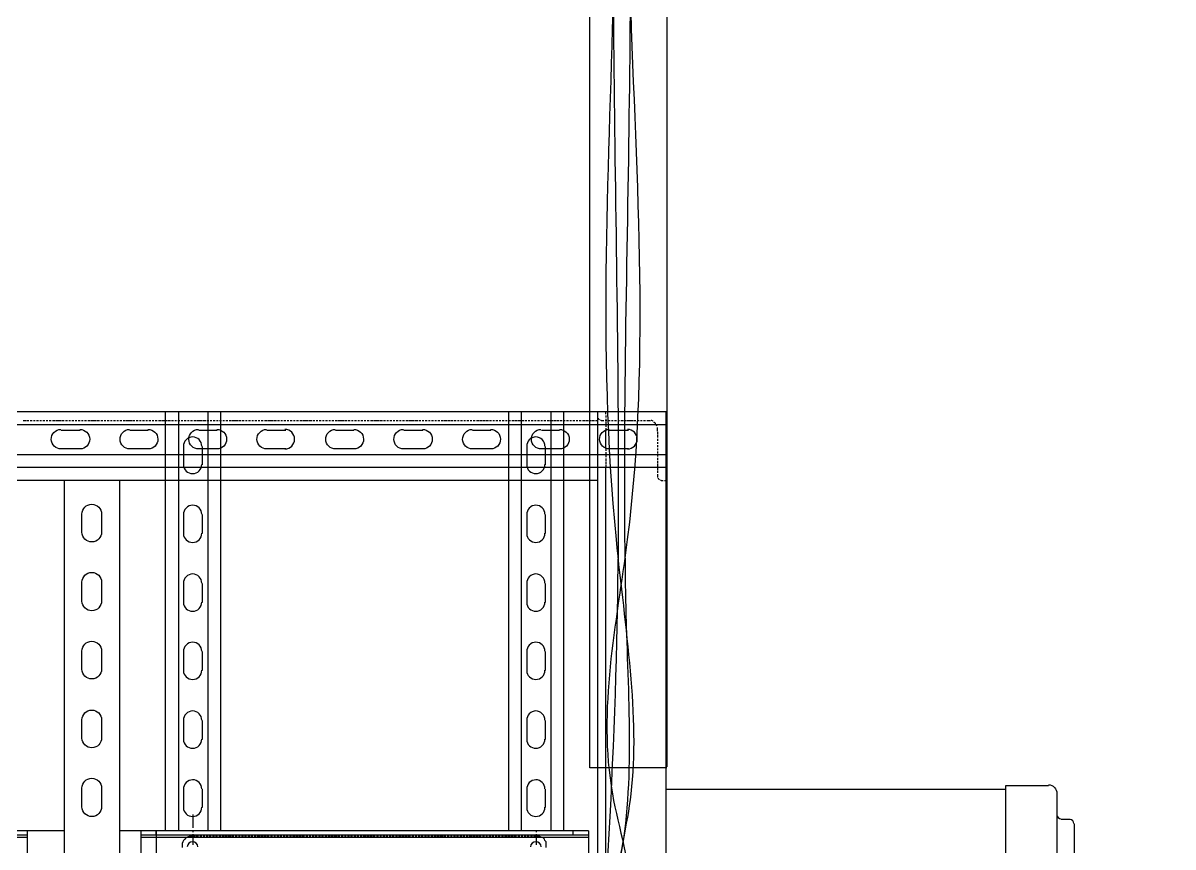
# Model space of a CAD drawing. Header units: feet. Extents: x -159 to 1687, y -48 to 1556.
# Drawn here: x 1329.73 to 1363.28, y 1072.95 to 1096.97 of the extents above; entities that cross this region are included whole.
import ezdxf

# ---------------------------------------------------------------- set-up
doc = ezdxf.new("R2010")
doc.units = ezdxf.units.FT
doc.header["$MEASUREMENT"] = 0
doc.layers.add('PDF8_LP_OBJ-Hidden', color=7, linetype='Continuous')
doc.layers.add('PDF8_LP_OBJ-Misc', color=7, linetype='Continuous')

# ---------------------------------------------------------------- blocks, each defined once
blk = doc.blocks.new('A$Ca200e123')
for points in [[(1.2938, -1.51), (1.2938, 2.0977)], [(1.4813, 2.0977), (1.4813, -1.5076)], [(1.4813, -1.51), (1.2938, -1.51)]]:
    blk.add_lwpolyline(points)

msp = doc.modelspace()

# ---------------------------------------------------------------- linework, layer by layer
at = {"color": 1}
for points in [[(1331.11111, 1123.70604), (1331.48887, 1122.46565), (1333.68348, 1121.47693), (1337.53304, 1122.5016), (1341.83232, 1123.47235), (1345.14223, 1123.05888), (1347.26488, 1118.43886), (1347.48285, 1113.72258), (1347.48337, 1106.64059), (1347.39228, 1093.00311), (1347.34645, 1078.92862), (1346.93039, 1071.62927), (1346.22217, 1069.59654)], [(1331.75346, 1123.68481), (1332.11366, 1122.46993), (1333.82462, 1121.97498), (1336.34604, 1122.33495), (1339.63288, 1122.91989), (1342.42445, 1123.27985), (1344.04536, 1123.41484), (1345.44114, 1123.09987), (1346.2516, 1121.97498), (1346.70185, 1119.59022), (1346.97201, 1109.55621), (1346.96263, 1098.33817), (1347.03399, 1081.90764), (1347.46603, 1074.49584), (1346.96199, 1071.47356), (1346.16991, 1069.74654), (1346.09186, 1069.74679)], [(1363.28319, 1123.70604), (1362.90544, 1122.46565), (1360.71082, 1121.47693), (1356.86126, 1122.5016), (1352.56198, 1123.47235), (1349.25208, 1123.05888), (1347.12942, 1118.43886), (1346.91145, 1113.72258), (1346.91093, 1106.64059), (1347.00203, 1093.00311), (1347.04786, 1078.92862), (1346.09706, 1062.65915)], [(1362.64085, 1123.68481), (1362.28064, 1122.46993), (1360.56968, 1121.97498), (1358.04826, 1122.33495), (1354.76142, 1122.91989), (1351.96985, 1123.27985), (1350.34894, 1123.41484), (1348.95316, 1123.09987), (1348.1427, 1121.97498), (1347.69245, 1119.59022), (1347.4223, 1109.55621), (1347.43167, 1098.33817), (1347.36031, 1081.90764), (1346.92827, 1074.49584), (1347.43232, 1071.47356), (1346.22978, 1067.96522)]]:
    msp.add_spline(points, degree=3, dxfattribs=at)
at = {"layer": 'PDF8_LP_OBJ-Hidden', "lineweight": 25}
for points in [[(1346.52944, 1085.63751), (1346.49262, 1085.63751), (1346.49262, 1085.58229)], [(1346.49262, 1085.56388), (1346.49262, 1085.47183)], [(1346.51103, 1085.45342), (1346.51103, 1085.43501), (1346.52944, 1085.4166), (1346.54785, 1085.39819)], [(1346.6399, 1085.63751), (1346.56626, 1085.63751)], [(1346.73195, 1085.56388), (1346.73195, 1085.63751), (1346.65831, 1085.63751)], [(1346.73195, 1085.52706), (1346.73195, 1085.47183)], [(1346.73195, 1085.43501), (1346.73195, 1085.37978)], [(1346.82399, 1085.63751), (1346.75036, 1085.63751)], [(1346.91604, 1085.63751), (1346.8424, 1085.63751)], [(1347.00809, 1085.63751), (1346.95286, 1085.63751)], [(1347.10013, 1085.63751), (1347.04491, 1085.63751)], [(1347.19218, 1085.63751), (1347.13695, 1085.63751)], [(1347.28423, 1085.63751), (1347.229, 1085.63751)], [(1347.37628, 1085.63751), (1347.32105, 1085.63751)], [(1347.46832, 1085.63751), (1347.41309, 1085.63751)], [(1347.56037, 1085.63751), (1347.50514, 1085.63751)], [(1347.67083, 1085.63751), (1347.59719, 1085.63751)], [(1347.76287, 1085.63751), (1347.68924, 1085.63751)], [(1347.85492, 1085.63751), (1347.78128, 1085.63751)], [(1347.94697, 1085.63751), (1347.87333, 1085.63751)], [(1348.03902, 1085.63751), (1347.98379, 1085.63751)], [(1348.13106, 1085.63751), (1348.07583, 1085.63751)], [(1348.22311, 1085.63751), (1348.16788, 1085.63751)], [(1348.31516, 1085.63751), (1348.25993, 1085.63751)], [(1348.4072, 1085.63751), (1348.35198, 1085.63751)], [(1348.49925, 1085.58229), (1348.49925, 1085.63751), (1348.44402, 1085.63751)], [(1348.49925, 1085.49024), (1348.49925, 1085.56388)], [(1348.49925, 1085.39819), (1348.49925, 1085.47183)], [(1329.74005, 1085.37978), (1329.81368, 1085.37978)], [(1329.83209, 1085.37978), (1329.90573, 1085.37978)], [(1329.94255, 1085.37978), (1329.99778, 1085.37978)], [(1330.0346, 1085.37978), (1330.08983, 1085.37978)], [(1330.12664, 1085.37978), (1330.18187, 1085.37978)], [(1330.21869, 1085.37978), (1330.27392, 1085.37978)], [(1330.31074, 1085.37978), (1330.36597, 1085.37978)], [(1330.40279, 1085.37978), (1330.45801, 1085.37978)], [(1330.49483, 1085.37978), (1330.55006, 1085.37978)], [(1330.58688, 1085.37978), (1330.66052, 1085.37978)], [(1330.67893, 1085.37978), (1330.75257, 1085.37978)], [(1330.77097, 1085.37978), (1330.84461, 1085.37978)], [(1330.86302, 1085.37978), (1330.93666, 1085.37978)], [(1330.97348, 1085.37978), (1331.02871, 1085.37978)], [(1331.06553, 1085.37978), (1331.12075, 1085.37978)], [(1331.15757, 1085.37978), (1331.2128, 1085.37978)], [(1331.24962, 1085.37978), (1331.30485, 1085.37978)], [(1331.34167, 1085.37978), (1331.3969, 1085.37978)], [(1331.43371, 1085.37978), (1331.48894, 1085.37978)], [(1331.52576, 1085.37978), (1331.58099, 1085.37978)], [(1331.61781, 1085.37978), (1331.69145, 1085.37978)], [(1331.70986, 1085.37978), (1331.78349, 1085.37978)], [(1331.8019, 1085.37978), (1331.87554, 1085.37978)], [(1331.89395, 1085.37978), (1331.96759, 1085.37978)], [(1332.00441, 1085.37978), (1332.05963, 1085.37978)], [(1332.09645, 1085.37978), (1332.15168, 1085.37978)], [(1332.1885, 1085.37978), (1332.24373, 1085.37978)], [(1332.28055, 1085.37978), (1332.33578, 1085.37978)], [(1332.37259, 1085.37978), (1332.42782, 1085.37978)], [(1332.46464, 1085.37978), (1332.51987, 1085.37978)], [(1332.55669, 1085.37978), (1332.61192, 1085.37978)], [(1332.64874, 1085.37978), (1332.72237, 1085.37978)], [(1332.74078, 1085.37978), (1332.81442, 1085.37978)], [(1332.83283, 1085.37978), (1332.90647, 1085.37978)], [(1332.92488, 1085.37978), (1332.99852, 1085.37978)], [(1333.03533, 1085.37978), (1333.09056, 1085.37978)], [(1333.12738, 1085.37978), (1333.18261, 1085.37978)], [(1333.21943, 1085.37978), (1333.27466, 1085.37978)], [(1333.31148, 1085.37978), (1333.3667, 1085.37978)], [(1333.40352, 1085.37978), (1333.45875, 1085.37978)], [(1333.49557, 1085.37978), (1333.5508, 1085.37978)], [(1333.58762, 1085.37978), (1333.64284, 1085.37978)], [(1333.67966, 1085.37978), (1333.7533, 1085.37978)], [(1333.77171, 1085.37978), (1333.84535, 1085.37978)], [(1333.86376, 1085.37978), (1333.9374, 1085.37978)], [(1333.95581, 1085.37978), (1334.02944, 1085.37978)], [(1334.06626, 1085.37978), (1334.12149, 1085.37978)], [(1334.15831, 1085.37978), (1334.21354, 1085.37978)], [(1334.25036, 1085.37978), (1334.30558, 1085.37978)], [(1334.3424, 1085.37978), (1334.39763, 1085.37978)], [(1334.43445, 1085.37978), (1334.48968, 1085.37978)], [(1334.5265, 1085.37978), (1334.58173, 1085.37978)], [(1334.61854, 1085.37978), (1334.67377, 1085.37978)], [(1334.71059, 1085.37978), (1334.78423, 1085.37978)], [(1334.80264, 1085.37978), (1334.87628, 1085.37978)], [(1334.89469, 1085.37978), (1334.96832, 1085.37978)], [(1334.98673, 1085.37978), (1335.06037, 1085.37978)], [(1335.09719, 1085.37978), (1335.15242, 1085.37978)], [(1335.18924, 1085.37978), (1335.24446, 1085.37978)], [(1335.28128, 1085.37978), (1335.33651, 1085.37978)], [(1335.37333, 1085.37978), (1335.42856, 1085.37978)], [(1335.46538, 1085.37978), (1335.52061, 1085.37978)], [(1335.55743, 1085.37978), (1335.61265, 1085.37978)], [(1335.64947, 1085.37978), (1335.7047, 1085.37978)], [(1335.74152, 1085.37978), (1335.81516, 1085.37978)], [(1335.83357, 1085.37978), (1335.9072, 1085.37978)], [(1335.92561, 1085.37978), (1335.99925, 1085.37978)], [(1336.01766, 1085.37978), (1336.0913, 1085.37978)], [(1336.12812, 1085.37978), (1336.18335, 1085.37978)], [(1336.22016, 1085.37978), (1336.27539, 1085.37978)], [(1336.31221, 1085.37978), (1336.36744, 1085.37978)], [(1336.40426, 1085.37978), (1336.45949, 1085.37978)], [(1336.49631, 1085.37978), (1336.55153, 1085.37978)], [(1336.58835, 1085.37978), (1336.64358, 1085.37978)], [(1336.6804, 1085.37978), (1336.73563, 1085.37978)], [(1336.77245, 1085.37978), (1336.84608, 1085.37978)], [(1336.86449, 1085.37978), (1336.93813, 1085.37978)], [(1336.95654, 1085.37978), (1337.03018, 1085.37978)], [(1337.04859, 1085.37978), (1337.12223, 1085.37978)], [(1337.15905, 1085.37978), (1337.21427, 1085.37978)], [(1337.25109, 1085.37978), (1337.30632, 1085.37978)], [(1337.34314, 1085.37978), (1337.39837, 1085.37978)], [(1337.43519, 1085.37978), (1337.49041, 1085.37978)], [(1337.52723, 1085.37978), (1337.58246, 1085.37978)], [(1337.61928, 1085.37978), (1337.67451, 1085.37978)], [(1337.71133, 1085.37978), (1337.76656, 1085.37978)], [(1337.80337, 1085.37978), (1337.87701, 1085.37978)], [(1337.89542, 1085.37978), (1337.96906, 1085.37978)], [(1337.98747, 1085.37978), (1338.06111, 1085.37978)], [(1338.07952, 1085.37978), (1338.15315, 1085.37978)], [(1338.18997, 1085.37978), (1338.2452, 1085.37978)], [(1338.28202, 1085.37978), (1338.33725, 1085.37978)], [(1338.37407, 1085.37978), (1338.4293, 1085.37978)], [(1338.46611, 1085.37978), (1338.52134, 1085.37978)], [(1338.55816, 1085.37978), (1338.61339, 1085.37978)], [(1338.65021, 1085.37978), (1338.70544, 1085.37978)], [(1338.74226, 1085.37978), (1338.79748, 1085.37978)], [(1338.8343, 1085.37978), (1338.90794, 1085.37978)], [(1338.92635, 1085.37978), (1338.99999, 1085.37978)], [(1339.0184, 1085.37978), (1339.09203, 1085.37978)], [(1339.11044, 1085.37978), (1339.18408, 1085.37978)], [(1339.2209, 1085.37978), (1339.27613, 1085.37978)], [(1339.31295, 1085.37978), (1339.36818, 1085.37978)], [(1339.40499, 1085.37978), (1339.46022, 1085.37978)], [(1339.49704, 1085.37978), (1339.55227, 1085.37978)], [(1339.58909, 1085.37978), (1339.64432, 1085.37978)], [(1339.68114, 1085.37978), (1339.73636, 1085.37978)], [(1339.77318, 1085.37978), (1339.82841, 1085.37978)], [(1339.86523, 1085.37978), (1339.93887, 1085.37978)], [(1339.95728, 1085.37978), (1340.03092, 1085.37978)], [(1340.04932, 1085.37978), (1340.12296, 1085.37978)], [(1340.14137, 1085.37978), (1340.21501, 1085.37978)], [(1340.25183, 1085.37978), (1340.30706, 1085.37978)], [(1340.34388, 1085.37978), (1340.3991, 1085.37978)], [(1340.43592, 1085.37978), (1340.49115, 1085.37978)], [(1340.52797, 1085.37978), (1340.5832, 1085.37978)], [(1340.62002, 1085.37978), (1340.67525, 1085.37978)], [(1340.71206, 1085.37978), (1340.76729, 1085.37978)], [(1340.80411, 1085.37978), (1340.85934, 1085.37978)], [(1340.89616, 1085.37978), (1340.9698, 1085.37978)], [(1340.98821, 1085.37978), (1341.06184, 1085.37978)], [(1341.08025, 1085.37978), (1341.15389, 1085.37978)], [(1341.1723, 1085.37978), (1341.24594, 1085.37978)], [(1341.28276, 1085.37978), (1341.33798, 1085.37978)], [(1341.3748, 1085.37978), (1341.43003, 1085.37978)], [(1341.46685, 1085.37978), (1341.52208, 1085.37978)], [(1341.5589, 1085.37978), (1341.61413, 1085.37978)], [(1341.65094, 1085.37978), (1341.70617, 1085.37978)], [(1341.74299, 1085.37978), (1341.79822, 1085.37978)], [(1341.83504, 1085.37978), (1341.89027, 1085.37978)], [(1341.92709, 1085.37978), (1342.00072, 1085.37978)], [(1342.01913, 1085.37978), (1342.09277, 1085.37978)], [(1342.11118, 1085.37978), (1342.18482, 1085.37978)], [(1342.20323, 1085.37978), (1342.27687, 1085.37978)], [(1342.31368, 1085.37978), (1342.36891, 1085.37978)], [(1342.40573, 1085.37978), (1342.46096, 1085.37978)], [(1342.49778, 1085.37978), (1342.55301, 1085.37978)], [(1342.58983, 1085.37978), (1342.64505, 1085.37978)], [(1342.68187, 1085.37978), (1342.7371, 1085.37978)], [(1342.77392, 1085.37978), (1342.82915, 1085.37978)], [(1342.86597, 1085.37978), (1342.9212, 1085.37978)], [(1342.95801, 1085.37978), (1343.03165, 1085.37978)], [(1343.05006, 1085.37978), (1343.1237, 1085.37978)], [(1343.14211, 1085.37978), (1343.21575, 1085.37978)], [(1343.23416, 1085.37978), (1343.30779, 1085.37978)], [(1343.34461, 1085.37978), (1343.39984, 1085.37978)], [(1343.43666, 1085.37978), (1343.49189, 1085.37978)], [(1343.52871, 1085.37978), (1343.58393, 1085.37978)], [(1343.62075, 1085.37978), (1343.67598, 1085.37978)], [(1343.7128, 1085.37978), (1343.76803, 1085.37978)], [(1343.80485, 1085.37978), (1343.86008, 1085.37978)], [(1343.89689, 1085.37978), (1343.95212, 1085.37978)], [(1343.98894, 1085.37978), (1344.06258, 1085.37978)], [(1344.08099, 1085.37978), (1344.15463, 1085.37978)], [(1344.17304, 1085.37978), (1344.24667, 1085.37978)], [(1344.26508, 1085.37978), (1344.33872, 1085.37978)], [(1344.37554, 1085.37978), (1344.43077, 1085.37978)], [(1344.46759, 1085.37978), (1344.52282, 1085.37978)], [(1344.55963, 1085.37978), (1344.61486, 1085.37978)], [(1344.65168, 1085.37978), (1344.70691, 1085.37978)], [(1344.74373, 1085.37978), (1344.79896, 1085.37978)], [(1344.83578, 1085.37978), (1344.891, 1085.37978)], [(1344.92782, 1085.37978), (1344.98305, 1085.37978)], [(1345.01987, 1085.37978), (1345.09351, 1085.37978)], [(1345.11192, 1085.37978), (1345.18555, 1085.37978)], [(1345.20396, 1085.37978), (1345.2776, 1085.37978)], [(1345.29601, 1085.37978), (1345.36965, 1085.37978)], [(1345.40647, 1085.37978), (1345.4617, 1085.37978)], [(1345.49851, 1085.37978), (1345.55374, 1085.37978)], [(1345.59056, 1085.37978), (1345.64579, 1085.37978)], [(1345.68261, 1085.37978), (1345.73784, 1085.37978)], [(1345.77466, 1085.37978), (1345.82988, 1085.37978)], [(1345.8667, 1085.37978), (1345.92193, 1085.37978)], [(1345.95875, 1085.37978), (1346.01398, 1085.37978)], [(1346.0508, 1085.37978), (1346.12444, 1085.37978)], [(1346.14284, 1085.37978), (1346.21648, 1085.37978)], [(1346.23489, 1085.37978), (1346.30853, 1085.37978)], [(1346.32694, 1085.37978), (1346.40058, 1085.37978)], [(1346.4374, 1085.37978), (1346.49262, 1085.37978)], [(1346.58467, 1085.39819), (1346.60308, 1085.37978), (1346.67672, 1085.37978)], [(1346.71354, 1085.37978), (1346.76877, 1085.37978)], [(1346.73195, 1085.34296), (1346.73195, 1085.28773)], [(1346.73195, 1085.25092), (1346.73195, 1085.19569)], [(1346.73195, 1085.15887), (1346.73195, 1085.08523)], [(1346.80558, 1085.37978), (1346.86081, 1085.37978)], [(1346.89763, 1085.37978), (1346.95286, 1085.37978)], [(1346.98968, 1085.37978), (1347.04491, 1085.37978)], [(1347.08173, 1085.37978), (1347.13695, 1085.37978)], [(1347.17377, 1085.37978), (1347.24741, 1085.37978)], [(1347.26582, 1085.37978), (1347.33946, 1085.37978)], [(1347.35787, 1085.37978), (1347.4315, 1085.37978)], [(1347.44991, 1085.37978), (1347.52355, 1085.37978)], [(1347.54196, 1085.37978), (1347.6156, 1085.37978)], [(1347.65242, 1085.37978), (1347.70765, 1085.37978)], [(1347.74446, 1085.37978), (1347.79969, 1085.37978)], [(1347.83651, 1085.37978), (1347.89174, 1085.37978)], [(1347.92856, 1085.37978), (1348.03902, 1085.37978)], [(1348.11265, 1085.36137), (1348.07583, 1085.37978), (1348.05742, 1085.37978)], [(1348.18629, 1085.28773), (1348.18629, 1085.30614), (1348.14947, 1085.32455), (1348.14947, 1085.34296)], [(1348.22311, 1085.2141), (1348.2047, 1085.26932)], [(1348.24152, 1085.06682), (1348.24152, 1085.17728)], [(1348.49925, 1085.30614), (1348.49925, 1085.37978)], [(1348.49925, 1085.2141), (1348.49925, 1085.26932)], [(1348.49925, 1085.12205), (1348.49925, 1085.17728)], [(1348.49925, 1085.03), (1348.49925, 1085.08523)], [(1348.24152, 1085.04841), (1348.24152, 1084.97477)], [(1348.24152, 1084.95636), (1348.24152, 1084.88273)], [(1348.24152, 1084.84591), (1348.24152, 1084.79068)], [(1348.24152, 1084.75386), (1348.24152, 1084.69863)], [(1348.49925, 1084.93796), (1348.49925, 1084.99318)], [(1348.49925, 1084.84591), (1348.49925, 1084.90114)], [(1348.49925, 1084.75386), (1348.49925, 1084.80909)], [(1346.73195, 1084.56977), (1346.73195, 1084.49613)], [(1346.73195, 1084.45931), (1346.73195, 1084.40408)], [(1348.24152, 1084.66181), (1348.24152, 1084.60659)], [(1348.24152, 1084.56977), (1348.24152, 1084.51454)], [(1348.24152, 1084.47772), (1348.24152, 1084.42249)], [(1348.49925, 1084.66181), (1348.49925, 1084.71704)], [(1348.49925, 1084.55136), (1348.49925, 1084.62499)], [(1348.49925, 1084.45931), (1348.49925, 1084.53295)], [(1348.49925, 1084.36726), (1348.49925, 1084.4409)], [(1346.73195, 1084.36726), (1346.73195, 1084.31203)], [(1346.73195, 1084.27522), (1346.73195, 1084.20158)], [(1346.73195, 1084.18317), (1346.73195, 1084.10953)], [(1346.73195, 1084.09112), (1346.73195, 1084.01748)], [(1348.24152, 1084.38567), (1348.24152, 1084.33044)], [(1348.24152, 1084.29363), (1348.24152, 1084.2384)], [(1348.24152, 1084.20158), (1348.24152, 1084.12794)], [(1348.24152, 1084.10953), (1348.24152, 1084.03589)], [(1348.49925, 1084.27522), (1348.49925, 1084.34885)], [(1348.49925, 1084.18317), (1348.49925, 1084.2384)], [(1348.49925, 1084.09112), (1348.49925, 1084.14635)], [(1348.24152, 1084.01748), (1348.24152, 1083.94385)], [(1348.24152, 1083.92544), (1348.24152, 1083.8518)], [(1348.24152, 1083.81498), (1348.24152, 1083.72293)], [(1348.49925, 1083.99907), (1348.49925, 1084.0543)], [(1348.49925, 1083.90703), (1348.49925, 1083.96226)], [(1348.49925, 1083.81498), (1348.49925, 1083.87021)], [(1348.49925, 1083.72293), (1348.49925, 1083.77816)], [(1333.93328, 1083.63089), (1333.87805, 1083.63089)], [(1334.02533, 1083.63089), (1333.95169, 1083.63089)], [(1334.11738, 1083.63089), (1334.06215, 1083.63089)], [(1334.20942, 1083.63089), (1334.1542, 1083.63089)], [(1334.30147, 1083.63089), (1334.24624, 1083.63089)], [(1334.39352, 1083.63089), (1334.33829, 1083.63089)], [(1334.48557, 1083.63089), (1334.43034, 1083.63089)], [(1334.57761, 1083.63089), (1334.52238, 1083.63089)], [(1334.66966, 1083.63089), (1334.61443, 1083.63089)], [(1334.78012, 1083.63089), (1334.70648, 1083.63089)], [(1334.87216, 1083.63089), (1334.79853, 1083.63089)], [(1334.96421, 1083.63089), (1334.89057, 1083.63089)], [(1335.05626, 1083.63089), (1334.98262, 1083.63089)], [(1335.1483, 1083.63089), (1335.09308, 1083.63089)], [(1335.24035, 1083.63089), (1335.18512, 1083.63089)], [(1335.3324, 1083.63089), (1335.27717, 1083.63089)], [(1335.42445, 1083.63089), (1335.36922, 1083.63089)], [(1335.49808, 1083.63089), (1335.46126, 1083.63089)], [(1343.9296, 1083.63089), (1343.89278, 1083.63089)], [(1344.02165, 1083.63089), (1343.96642, 1083.63089)], [(1344.11369, 1083.63089), (1344.05847, 1083.63089)], [(1344.22415, 1083.63089), (1344.15051, 1083.63089)], [(1344.3162, 1083.63089), (1344.24256, 1083.63089)], [(1344.40825, 1083.63089), (1344.33461, 1083.63089)], [(1344.50029, 1083.63089), (1344.42665, 1083.63089)], [(1344.59234, 1083.63089), (1344.53711, 1083.63089)], [(1344.68439, 1083.63089), (1344.62916, 1083.63089)], [(1344.77643, 1083.63089), (1344.72121, 1083.63089)], [(1344.86848, 1083.63089), (1344.81325, 1083.63089)], [(1344.96053, 1083.63089), (1344.9053, 1083.63089)], [(1345.05258, 1083.63089), (1344.99735, 1083.63089)], [(1345.14462, 1083.63089), (1345.08939, 1083.63089)], [(1345.25508, 1083.63089), (1345.18144, 1083.63089)], [(1345.34713, 1083.63089), (1345.27349, 1083.63089)], [(1345.43917, 1083.63089), (1345.36554, 1083.63089)], [(1345.51281, 1083.63089), (1345.45758, 1083.63089)], [(1348.25993, 1083.70452), (1348.25993, 1083.68611), (1348.27834, 1083.6677), (1348.29675, 1083.6493)], [(1348.33357, 1083.6493), (1348.35198, 1083.63089), (1348.4072, 1083.63089)], [(1348.44402, 1083.63089), (1348.49925, 1083.63089), (1348.49925, 1083.68611)], [(1334.66966, 1073.24797), (1334.57761, 1073.24797), (1334.52238, 1073.22956), (1334.48557, 1073.21115), (1334.44875, 1073.17433), (1334.41193, 1073.13751), (1334.39352, 1073.10069), (1334.37511, 1073.04547), (1334.37511, 1072.93501)], [(1334.76171, 1073.24797), (1334.68807, 1073.24797)], [(1334.85375, 1073.24797), (1334.78012, 1073.24797)], [(1334.9458, 1073.24797), (1334.89057, 1073.24797)], [(1335.03785, 1073.24797), (1334.98262, 1073.24797)], [(1335.1299, 1073.24797), (1335.07467, 1073.24797)], [(1335.22194, 1073.24797), (1335.16671, 1073.24797)], [(1335.31399, 1073.24797), (1335.25876, 1073.24797)], [(1335.40604, 1073.24797), (1335.35081, 1073.24797)], [(1335.49808, 1073.24797), (1335.44286, 1073.24797)], [(1335.60854, 1073.24797), (1335.5349, 1073.24797)], [(1335.70059, 1073.24797), (1335.62695, 1073.24797)], [(1335.79263, 1073.24797), (1335.719, 1073.24797)], [(1335.88468, 1073.24797), (1335.81104, 1073.24797)], [(1335.97673, 1073.24797), (1335.9215, 1073.24797)], [(1336.06878, 1073.24797), (1336.01355, 1073.24797)], [(1336.16082, 1073.24797), (1336.10559, 1073.24797)], [(1336.25287, 1073.24797), (1336.19764, 1073.24797)], [(1336.34492, 1073.24797), (1336.28969, 1073.24797)], [(1336.43696, 1073.24797), (1336.38174, 1073.24797)], [(1336.52901, 1073.24797), (1336.47378, 1073.24797)], [(1336.63947, 1073.24797), (1336.56583, 1073.24797)], [(1336.73152, 1073.24797), (1336.65788, 1073.24797)], [(1336.82356, 1073.24797), (1336.74992, 1073.24797)], [(1336.91561, 1073.24797), (1336.84197, 1073.24797)], [(1337.00766, 1073.24797), (1336.95243, 1073.24797)], [(1337.0997, 1073.24797), (1337.04448, 1073.24797)], [(1337.19175, 1073.24797), (1337.13652, 1073.24797)], [(1337.2838, 1073.24797), (1337.22857, 1073.24797)], [(1337.37585, 1073.24797), (1337.32062, 1073.24797)], [(1337.46789, 1073.24797), (1337.41266, 1073.24797)], [(1337.55994, 1073.24797), (1337.50471, 1073.24797)], [(1337.6704, 1073.24797), (1337.59676, 1073.24797)], [(1337.76244, 1073.24797), (1337.68881, 1073.24797)], [(1337.85449, 1073.24797), (1337.78085, 1073.24797)], [(1337.94654, 1073.24797), (1337.8729, 1073.24797)], [(1338.03858, 1073.24797), (1337.98336, 1073.24797)], [(1338.13063, 1073.24797), (1338.0754, 1073.24797)], [(1338.22268, 1073.24797), (1338.16745, 1073.24797)], [(1338.31473, 1073.24797), (1338.2595, 1073.24797)], [(1338.40677, 1073.24797), (1338.35154, 1073.24797)], [(1338.49882, 1073.24797), (1338.44359, 1073.24797)], [(1338.59087, 1073.24797), (1338.53564, 1073.24797)], [(1338.70132, 1073.24797), (1338.62769, 1073.24797)], [(1338.79337, 1073.24797), (1338.71973, 1073.24797)], [(1338.88542, 1073.24797), (1338.81178, 1073.24797)], [(1338.97747, 1073.24797), (1338.90383, 1073.24797)], [(1339.06951, 1073.24797), (1339.01428, 1073.24797)], [(1339.16156, 1073.24797), (1339.10633, 1073.24797)], [(1339.25361, 1073.24797), (1339.19838, 1073.24797)], [(1339.34565, 1073.24797), (1339.29043, 1073.24797)], [(1339.4377, 1073.24797), (1339.38247, 1073.24797)], [(1339.52975, 1073.24797), (1339.47452, 1073.24797)], [(1339.62179, 1073.24797), (1339.56657, 1073.24797)], [(1339.73225, 1073.24797), (1339.65861, 1073.24797)], [(1339.8243, 1073.24797), (1339.75066, 1073.24797)], [(1339.91635, 1073.24797), (1339.84271, 1073.24797)], [(1340.00839, 1073.24797), (1339.93476, 1073.24797)], [(1340.10044, 1073.24797), (1340.04521, 1073.24797)], [(1340.19249, 1073.24797), (1340.13726, 1073.24797)], [(1340.28453, 1073.24797), (1340.22931, 1073.24797)], [(1340.37658, 1073.24797), (1340.32135, 1073.24797)], [(1340.46863, 1073.24797), (1340.4134, 1073.24797)], [(1340.56068, 1073.24797), (1340.50545, 1073.24797)], [(1340.65272, 1073.24797), (1340.59749, 1073.24797)], [(1340.76318, 1073.24797), (1340.68954, 1073.24797)], [(1340.85523, 1073.24797), (1340.78159, 1073.24797)], [(1340.94727, 1073.24797), (1340.87364, 1073.24797)], [(1341.03932, 1073.24797), (1340.96568, 1073.24797)], [(1341.13137, 1073.24797), (1341.07614, 1073.24797)], [(1341.22341, 1073.24797), (1341.16819, 1073.24797)], [(1341.31546, 1073.24797), (1341.26023, 1073.24797)], [(1341.40751, 1073.24797), (1341.35228, 1073.24797)], [(1341.49956, 1073.24797), (1341.44433, 1073.24797)], [(1341.5916, 1073.24797), (1341.53638, 1073.24797)], [(1341.68365, 1073.24797), (1341.62842, 1073.24797)], [(1341.79411, 1073.24797), (1341.72047, 1073.24797)], [(1341.88615, 1073.24797), (1341.81252, 1073.24797)], [(1341.9782, 1073.24797), (1341.90456, 1073.24797)], [(1342.07025, 1073.24797), (1341.99661, 1073.24797)], [(1342.1623, 1073.24797), (1342.10707, 1073.24797)], [(1342.25434, 1073.24797), (1342.19911, 1073.24797)], [(1342.34639, 1073.24797), (1342.29116, 1073.24797)], [(1342.43844, 1073.24797), (1342.38321, 1073.24797)], [(1342.53048, 1073.24797), (1342.47526, 1073.24797)], [(1342.62253, 1073.24797), (1342.5673, 1073.24797)], [(1342.71458, 1073.24797), (1342.65935, 1073.24797)], [(1342.82503, 1073.24797), (1342.7514, 1073.24797)], [(1342.91708, 1073.24797), (1342.84344, 1073.24797)], [(1343.00913, 1073.24797), (1342.93549, 1073.24797)], [(1343.10118, 1073.24797), (1343.02754, 1073.24797)], [(1343.19322, 1073.24797), (1343.138, 1073.24797)], [(1343.28527, 1073.24797), (1343.23004, 1073.24797)], [(1343.37732, 1073.24797), (1343.32209, 1073.24797)], [(1343.46936, 1073.24797), (1343.41414, 1073.24797)], [(1343.56141, 1073.24797), (1343.50618, 1073.24797)], [(1343.65346, 1073.24797), (1343.59823, 1073.24797)], [(1343.74551, 1073.24797), (1343.69028, 1073.24797)], [(1343.85596, 1073.24797), (1343.78233, 1073.24797)], [(1343.94801, 1073.24797), (1343.87437, 1073.24797)], [(1344.04006, 1073.24797), (1343.96642, 1073.24797)], [(1344.1321, 1073.24797), (1344.05847, 1073.24797)], [(1344.22415, 1073.24797), (1344.16892, 1073.24797)], [(1344.3162, 1073.24797), (1344.26097, 1073.24797)], [(1344.40825, 1073.24797), (1344.35302, 1073.24797)], [(1344.50029, 1073.24797), (1344.44506, 1073.24797)], [(1344.59234, 1073.24797), (1344.53711, 1073.24797)], [(1344.68439, 1073.24797), (1344.62916, 1073.24797)], [(1344.99735, 1072.93501), (1344.99735, 1073.10069), (1344.96053, 1073.13751), (1344.94212, 1073.17433), (1344.9053, 1073.21115), (1344.85007, 1073.22956), (1344.81325, 1073.24797), (1344.72121, 1073.24797)]]:
    msp.add_lwpolyline(points, dxfattribs=at)
at = {"layer": 'PDF8_LP_OBJ-Misc', "lineweight": 25}
msp.add_line((1346.23078, 1073.41366), (1332.55669, 1073.41366), dxfattribs=at)
for points in [[(1348.49925, 1085.63751), (1313.50293, 1085.63751)], [(1333.87805, 1085.63751), (1333.87805, 1073.41366)], [(1334.26465, 1085.63751), (1334.26465, 1073.41366)], [(1335.1299, 1073.41366), (1335.1299, 1085.63751)], [(1335.49808, 1073.41366), (1335.49808, 1085.63751)], [(1343.89278, 1085.63751), (1343.89278, 1073.41366)], [(1344.26097, 1085.63751), (1344.26097, 1073.41366)], [(1345.14462, 1073.41366), (1345.14462, 1085.63751)], [(1345.51281, 1073.41366), (1345.51281, 1085.63751)], [(1346.49262, 1085.63751), (1346.49262, 1065.64488)], [(1346.49262, 1064.02485), (1346.49262, 1009.66182), (1348.49925, 1009.66182), (1348.49925, 1085.63751)], [(1329.13254, 1085.26932), (1348.49925, 1085.26932)], [(1330.84461, 1085.10364), (1331.3969, 1085.10364)], [(1332.85124, 1085.10364), (1333.38511, 1085.10364)], [(1334.85787, 1085.10364), (1335.39174, 1085.10364)], [(1336.84608, 1085.10364), (1337.39837, 1085.10364)], [(1338.85271, 1085.10364), (1339.38659, 1085.10364)], [(1340.84093, 1085.10364), (1341.39321, 1085.10364)], [(1342.84756, 1085.10364), (1343.38143, 1085.10364)], [(1344.85418, 1085.10364), (1345.38806, 1085.10364)], [(1346.73195, 1084.56977), (1346.73195, 1085.08523)], [(1346.8424, 1085.10364), (1347.39469, 1085.10364)], [(1334.96421, 1084.09112), (1334.96421, 1084.62499)], [(1344.97894, 1084.09112), (1344.97894, 1084.62499)], [(1329.13254, 1084.38567), (1348.49925, 1084.38567)], [(1329.13254, 1084.01748), (1348.49925, 1084.01748)], [(1346.73195, 1065.64488), (1346.73195, 1084.01748)], [(1346.49262, 1083.63089), (1329.13254, 1083.63089)], [(1330.93666, 1083.63089), (1330.93666, 1067.55946)], [(1332.55669, 1065.64488), (1332.55669, 1083.63089)], [(1334.96421, 1082.08449), (1334.96421, 1082.63678)], [(1344.97894, 1082.08449), (1344.97894, 1082.63678)], [(1334.96421, 1080.07787), (1334.96421, 1080.63015)], [(1344.97894, 1080.07787), (1344.97894, 1080.63015)], [(1334.96421, 1078.08965), (1334.96421, 1078.64193)], [(1344.97894, 1078.08965), (1344.97894, 1078.64193)], [(1334.96421, 1076.08302), (1334.96421, 1076.6353)], [(1344.97894, 1076.08302), (1344.97894, 1076.6353)], [(1334.96421, 1074.0948), (1334.96421, 1074.62868)], [(1344.97894, 1074.0948), (1344.97894, 1074.62868)], [(1348.49925, 1074.63207), (1358.40352, 1074.63207)], [(1334.68807, 1073.8923), (1334.68807, 1073.5057)], [(1330.93666, 1073.41366), (1316.00662, 1073.41366)], [(1329.8505, 1073.41366), (1329.8505, 1058.63089), (1329.81368, 1058.44679), (1329.70323, 1058.29952), (1329.648, 1058.24429), (1329.55595, 1058.20747), (1329.48231, 1058.17065), (1317.148, 1058.17065), (1317.07436, 1058.20747), (1316.98232, 1058.24429), (1316.92709, 1058.29952), (1316.87186, 1058.37315), (1316.81663, 1058.44679), (1316.81663, 1058.48361)], [(1333.1785, 1072.64046), (1333.1785, 1073.41366)], [(1346.23078, 1073.41366), (1346.23078, 1058.63089), (1346.19396, 1058.44679), (1346.0835, 1058.29952), (1346.02827, 1058.24429), (1345.93623, 1058.20747), (1345.86259, 1058.17065), (1333.52828, 1058.17065), (1333.45464, 1058.20747), (1333.36259, 1058.24429), (1333.30736, 1058.29952), (1333.25213, 1058.37315), (1333.19691, 1058.44679), (1333.19691, 1058.48361)], [(1333.62032, 1073.3032), (1333.62032, 1073.41366)], [(1333.62444, 1065.64488), (1333.62444, 1073.41366)], [(1334.68807, 1073.43206), (1334.68807, 1073.37684)], [(1344.7028, 1073.43206), (1344.7028, 1073.37684)], [(1345.77054, 1073.41366), (1345.77054, 1073.3032)], [(1360.41015, 1049.79775), (1360.41015, 1073.61955)], [(1316.79822, 1073.3032), (1329.8505, 1073.3032)], [(1316.79822, 1073.22956), (1329.8505, 1073.22956)], [(1333.1785, 1073.3032), (1346.23078, 1073.3032)], [(1333.1785, 1073.22956), (1346.23078, 1073.22956)], [(1334.68807, 1073.32161), (1334.68807, 1073.00865)], [(1344.7028, 1073.32161), (1344.7028, 1073.00865)]]:
    msp.add_lwpolyline(points, dxfattribs=at)
for points in [[(1331.38873, 1085.12205, -0.99636306), (1331.3969, 1084.55136), (1330.84461, 1084.55136, -0.99636306), (1330.83437, 1085.12205)], [(1333.37695, 1085.12205, -0.99636306), (1333.38511, 1084.55136), (1332.85124, 1084.55136, -0.99636306), (1332.841, 1085.12205)], [(1335.38358, 1085.12205, -0.99636306), (1335.39174, 1084.55136), (1334.85787, 1084.55136, -0.99636306), (1334.84762, 1085.12205)], [(1337.39837, 1084.55136), (1336.84608, 1084.55136, -0.99636306), (1336.83584, 1085.12205)], [(1339.37842, 1085.12205, -0.99636306), (1339.38659, 1084.55136), (1338.85271, 1084.55136, -0.99636306), (1338.84247, 1085.12205)], [(1341.38505, 1085.12205, -0.99636306), (1341.39321, 1084.55136), (1340.84093, 1084.55136, -0.99636306), (1340.83069, 1085.12205)], [(1343.37327, 1085.12205, -0.99636306), (1343.38143, 1084.55136), (1342.84756, 1084.55136, -0.99636306), (1342.83731, 1085.12205)], [(1345.37989, 1085.12205, -0.99636306), (1345.38806, 1084.55136), (1344.85418, 1084.55136, -0.99636306), (1344.84394, 1085.12205)], [(1347.39469, 1084.55136), (1346.8424, 1084.55136, -0.99636306), (1346.83216, 1085.12205)], [(1334.9458, 1084.6342, 0.41421362), (1334.67886, 1084.90114, 0.41421362), (1334.41193, 1084.62499), (1334.41193, 1084.09112, 0.41421362), (1334.67886, 1083.83339, 0.41421362), (1334.9458, 1084.10033)], [(1344.96053, 1084.6342, 0.41421362), (1344.69359, 1084.90114, 0.41421362), (1344.42665, 1084.62499), (1344.42665, 1084.09112, 0.41421362), (1344.69359, 1083.83339, 0.41421362), (1344.96053, 1084.10033)], [(1334.9458, 1082.64598, 0.41421362), (1334.67886, 1082.91292, 0.41421362), (1334.41193, 1082.63678), (1334.41193, 1082.08449, 0.41421362), (1334.67886, 1081.82676, 0.41421362), (1334.9458, 1082.0937)], [(1344.96053, 1082.64598, 0.41421362), (1344.69359, 1082.91292, 0.41421362), (1344.42665, 1082.63678), (1344.42665, 1082.08449, 0.41421362), (1344.69359, 1081.82676, 0.41421362), (1344.96053, 1082.0937)], [(1334.9458, 1080.63935, 0.41421362), (1334.67886, 1080.90629, 0.41421362), (1334.41193, 1080.63015), (1334.41193, 1080.07787, 0.41421362), (1334.67886, 1079.82014, 0.41421362), (1334.9458, 1080.08707)], [(1344.96053, 1080.63935, 0.41421362), (1344.69359, 1080.90629, 0.41421362), (1344.42665, 1080.63015), (1344.42665, 1080.07787, 0.41421362), (1344.69359, 1079.82014, 0.41421362), (1344.96053, 1080.08707)], [(1334.9458, 1078.65114, 0.41421362), (1334.67886, 1078.91807, 0.41421362), (1334.41193, 1078.64193), (1334.41193, 1078.08965, 0.41421362), (1334.67886, 1077.83192, 0.41421362), (1334.9458, 1078.09885)], [(1344.96053, 1078.65114, 0.41421362), (1344.69359, 1078.91807, 0.41421362), (1344.42665, 1078.64193), (1344.42665, 1078.08965, 0.41421362), (1344.69359, 1077.83192, 0.41421362), (1344.96053, 1078.09885)], [(1334.9458, 1076.64451, 0.41421362), (1334.67886, 1076.91145, 0.41421362), (1334.41193, 1076.6353), (1334.41193, 1076.08302, 0.41421362), (1334.67886, 1075.82529, 0.41421362), (1334.9458, 1076.09223)], [(1344.96053, 1076.64451, 0.41421362), (1344.69359, 1076.91145, 0.41421362), (1344.42665, 1076.6353), (1344.42665, 1076.08302, 0.41421362), (1344.69359, 1075.82529, 0.41421362), (1344.96053, 1076.09223)], [(1334.9458, 1074.63788, 0.41421362), (1334.67886, 1074.90482, 0.41421362), (1334.41193, 1074.62868), (1334.41193, 1074.0948, 0.41421362), (1334.67886, 1073.83707, 0.41421362), (1334.9458, 1074.10401)], [(1344.96053, 1074.63788, 0.41421362), (1344.69359, 1074.90482, 0.41421362), (1344.42665, 1074.62868), (1344.42665, 1074.0948, 0.41421362), (1344.69359, 1073.83707, 0.41421362), (1344.96053, 1074.10401)], [(1359.64616, 1074.76093, -0.41421333), (1359.89469, 1074.5032), (1359.89469, 1048.92331, -0.41421333), (1359.65536, 1048.67478), (1358.40352, 1048.67478), (1358.40352, 1074.74253), (1359.65536, 1074.74253)], [(1360.39174, 1073.62876, 0.41421346), (1360.28128, 1073.74842), (1360.02355, 1073.74842)]]:
    msp.add_lwpolyline(points, format="xyb", dxfattribs=at)
for points in [[(1332.02282, 1082.65519), (1332.02281, 1082.12948, -0.99636306), (1331.45212, 1082.12131), (1331.45212, 1082.65519, -0.99636306)], [(1332.02282, 1080.66697), (1332.02281, 1080.12285, -0.99636306), (1331.45212, 1080.11469), (1331.45212, 1080.66697, -0.99636306)], [(1332.02282, 1078.66034), (1332.02281, 1078.13463, -0.99636306), (1331.45212, 1078.12647), (1331.45212, 1078.66034, -0.99636306)], [(1332.02282, 1076.65371), (1332.02281, 1076.12801, -0.99636306), (1331.45212, 1076.11984), (1331.45212, 1076.65371, -0.99636306)], [(1332.02282, 1074.6655), (1332.02281, 1074.12138, -0.99636306), (1331.45212, 1074.11321), (1331.45212, 1074.6655, -0.99636306)]]:
    msp.add_lwpolyline(points, format="xyb", close=True, dxfattribs=at)
for centre, radius, start, end in [((1337.37075, 1084.8367), 0.28535, 270.208761, 89.791239), ((1347.36707, 1084.8367), 0.28535, 270.208761, 89.791239), ((1360.01435, 1073.88649), 0.11966, 180.00001, 269.99999), ((1334.67886, 1072.94421), 0.15648, 1.65344, 178.34656), ((1344.69359, 1072.94421), 0.15648, 1.65344, 178.34656)]:
    msp.add_arc(centre, radius, start, end, dxfattribs=at)

# ---------------------------------------------------------------- block references
at = {"xscale": 12, "yscale": 12, "zscale": 12}
msp.add_blockref('A$Ca200e123', (1330.73829, 1093.37347), dxfattribs=at)

doc.saveas('drawing.dxf')
